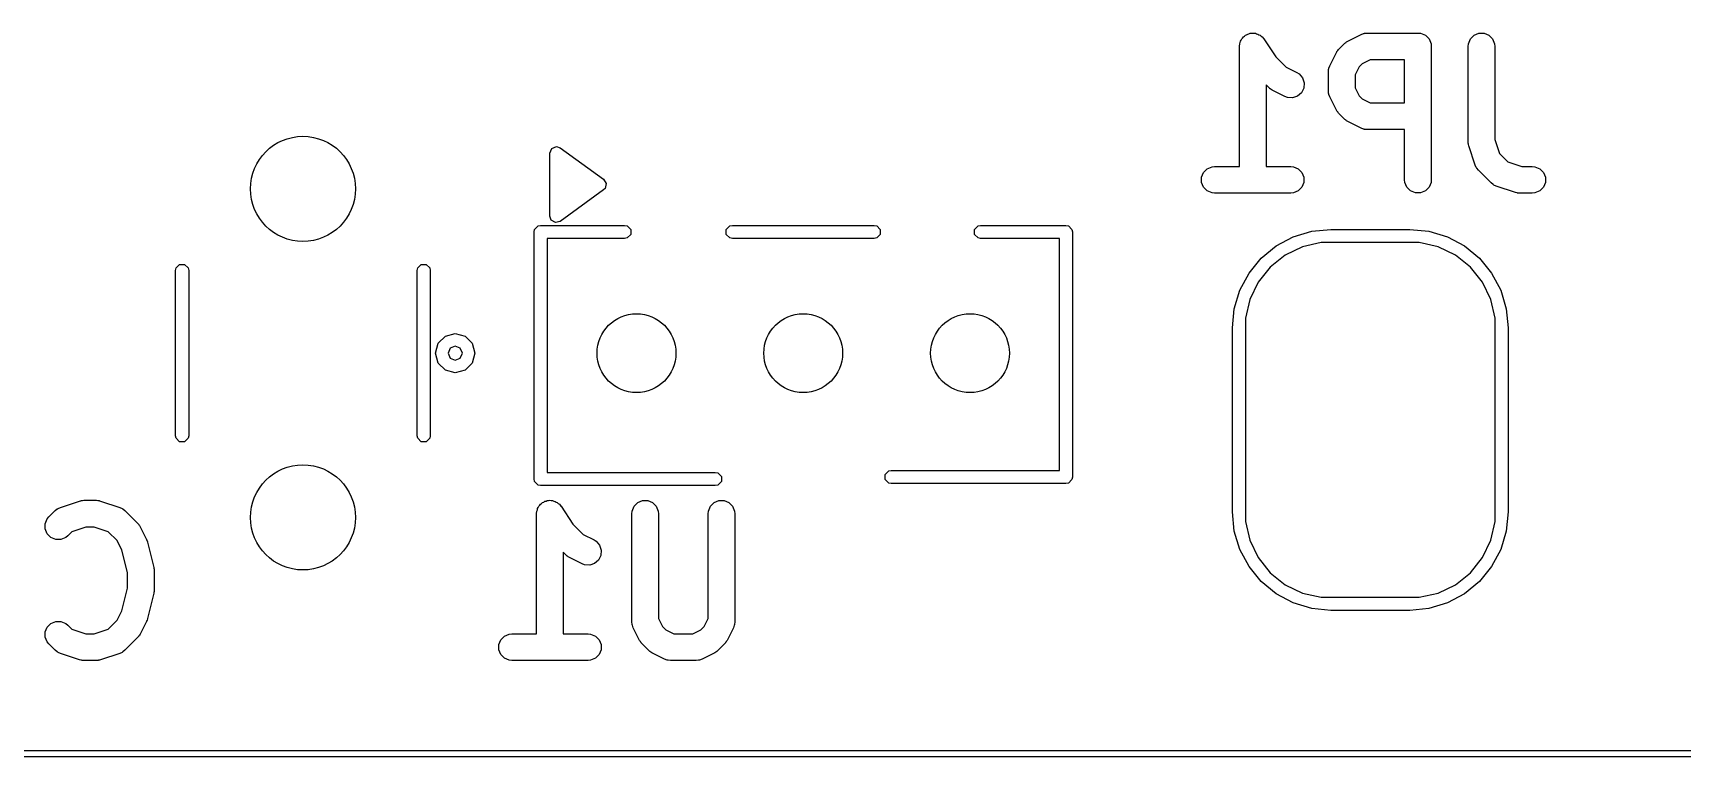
# Model space of a CAD drawing. Extents: x 50.8 to 101.6, y -101.6 to -50.8.
# Drawn here: x 58.14 to 70.7, y -101.62 to -96.12 of the extents above; entities that cross this region are included whole.
import ezdxf

# ---------------------------------------------------------------- set-up
doc = ezdxf.new("R2010")
doc.units = 0
doc.layers.add('BLACK', color=7, linetype='CONTINUOUS')

msp = doc.modelspace()

# ---------------------------------------------------------------- linework, layer by layer
at = {"layer": 'BLACK', "linetype": 'CONTINUOUS'}
for p, q in [((67.331304, -96.197632), (67.335154, -96.188336)), ((67.335154, -96.188336), (67.337127, -96.178474)), ((67.337127, -96.178474), (67.342665, -96.170203)), ((67.342665, -96.170203), (67.346475, -96.161007)), ((67.346475, -96.161007), (67.353587, -96.153894)), ((67.353587, -96.153894), (67.359185, -96.145536)), ((67.359185, -96.145536), (67.367468, -96.140013)), ((67.367468, -96.140013), (67.374506, -96.132976)), ((67.374506, -96.132976), (67.383797, -96.129127)), ((67.383797, -96.129127), (67.392169, -96.123546)), ((67.392169, -96.123546), (67.401935, -96.121614)), ((67.401935, -96.121614), (67.411131, -96.117805)), ((67.411131, -96.117805), (67.421191, -96.117805)), ((67.421191, -96.117805), (67.431059, -96.115853)), ((67.431059, -96.115853), (67.440818, -96.117805)), ((67.440818, -96.117805), (67.450773, -96.117805)), ((67.450773, -96.117805), (67.460068, -96.121655)), ((67.460068, -96.121655), (67.469931, -96.123628)), ((67.469931, -96.123628), (67.478201, -96.129166)), ((67.478201, -96.129166), (67.487398, -96.132976)), ((67.487398, -96.132976), (67.49451, -96.140088)), ((67.49451, -96.140088), (67.502869, -96.145686)), ((67.502869, -96.145686), (67.515356, -96.160934)), ((67.515356, -96.160934), (67.515429, -96.161007)), ((67.515429, -96.161007), (67.515442, -96.161039)), ((67.515442, -96.161039), (67.515488, -96.161095)), ((67.515488, -96.161095), (67.60667, -96.297868)), ((68.133205, -96.193992), (68.140996, -96.187598)), ((68.140996, -96.187598), (68.142755, -96.18557)), ((68.142755, -96.18557), (68.145812, -96.183645)), ((68.145812, -96.183645), (68.148601, -96.181357)), ((68.148601, -96.181357), (68.151077, -96.180331)), ((68.151077, -96.180331), (68.15961, -96.17496)), ((68.15961, -96.17496), (68.256372, -96.126579)), ((68.256372, -96.126579), (68.274973, -96.119461)), ((68.274973, -96.119461), (68.278614, -96.119202)), ((68.278614, -96.119202), (68.281988, -96.117805)), ((68.281988, -96.117805), (68.301809, -96.115853)), ((68.301809, -96.115853), (68.688857, -96.115853)), ((68.688857, -96.115853), (68.708678, -96.117805)), ((68.708678, -96.117805), (68.745303, -96.132976)), ((68.745303, -96.132976), (68.773334, -96.161007)), ((68.773334, -96.161007), (68.788505, -96.197632)), ((69.073018, -96.197632), (69.088189, -96.161007)), ((69.088189, -96.161007), (69.11622, -96.132976)), ((69.11622, -96.132976), (69.152845, -96.117805)), ((69.152845, -96.117805), (69.192487, -96.117805)), ((69.192487, -96.117805), (69.229112, -96.132976)), ((69.229112, -96.132976), (69.257143, -96.161007)), ((69.257143, -96.161007), (69.272314, -96.197632)), ((67.329352, -96.217346), (67.329372, -96.217242)), ((67.329359, -96.217381), (67.329352, -96.217346)), ((67.329352, -96.217453), (67.329359, -96.217381)), ((67.329352, -97.131853), (67.329352, -96.217453)), ((67.329372, -96.217242), (67.331304, -96.197632)), ((67.60667, -96.297868), (67.684659, -96.375857)), ((68.017411, -96.36554), (68.065792, -96.268778)), ((68.065792, -96.268778), (68.071163, -96.260245)), ((68.071163, -96.260245), (68.072189, -96.257769)), ((68.072189, -96.257769), (68.074477, -96.25498)), ((68.074477, -96.25498), (68.076402, -96.251923)), ((68.076402, -96.251923), (68.07843, -96.250164)), ((68.07843, -96.250164), (68.084824, -96.242373)), ((68.084824, -96.242373), (68.133205, -96.193992)), ((68.788505, -96.197632), (68.790457, -96.217453)), ((68.790457, -96.217453), (68.790457, -97.233453)), ((69.071066, -96.217453), (69.073018, -96.197632)), ((69.071066, -96.943168), (69.071066, -96.217453)), ((69.272314, -96.197632), (69.274266, -96.217453)), ((69.274266, -96.217453), (69.274266, -96.926681)), ((67.684659, -96.375857), (67.766675, -96.416865)), ((67.766675, -96.416865), (67.78353, -96.427475)), ((67.78353, -96.427475), (67.809504, -96.457424)), ((68.006685, -96.410977), (68.008637, -96.391156)), ((68.006685, -96.55612), (68.006685, -96.410977)), ((68.008637, -96.391156), (68.010034, -96.387782)), ((68.010034, -96.387782), (68.010293, -96.384142)), ((68.010293, -96.384142), (68.017411, -96.36554)), ((68.240167, -96.374398), (68.209885, -96.434962)), ((68.209885, -96.434962), (68.209885, -96.532135)), ((68.26523, -96.349335), (68.240167, -96.374398)), ((68.325794, -96.319053), (68.26523, -96.349335)), ((68.587257, -96.319053), (68.325794, -96.319053)), ((68.587257, -96.648044), (68.587257, -96.319053)), ((67.552634, -96.5312), (67.532552, -96.511118)), ((67.532552, -96.511118), (67.532552, -97.131853)), ((67.560425, -96.537593), (67.552634, -96.5312)), ((67.562184, -96.539622), (67.560425, -96.537593)), ((67.565241, -96.541546), (67.562184, -96.539622)), ((67.56803, -96.543835), (67.565241, -96.541546)), ((67.570506, -96.54486), (67.56803, -96.543835)), ((67.579039, -96.550232), (67.570506, -96.54486)), ((67.675801, -96.598613), (67.579039, -96.550232)), ((67.81923, -96.534574), (67.801501, -96.570031)), ((67.809504, -96.457424), (67.82204, -96.495031)), ((67.82204, -96.495031), (67.81923, -96.534574)), ((68.008637, -96.575941), (68.006685, -96.55612)), ((68.209885, -96.532135), (68.240167, -96.592699)), ((67.694402, -96.605731), (67.675801, -96.598613)), ((67.733945, -96.608541), (67.694402, -96.605731)), ((67.771553, -96.596005), (67.733945, -96.608541)), ((67.801501, -96.570031), (67.771553, -96.596005)), ((68.010034, -96.579314), (68.008637, -96.575941)), ((68.010293, -96.582955), (68.010034, -96.579314)), ((68.017411, -96.601557), (68.010293, -96.582955)), ((68.065792, -96.698319), (68.017411, -96.601557)), ((68.240167, -96.592699), (68.26523, -96.617762)), ((68.26523, -96.617762), (68.325794, -96.648044)), ((68.325794, -96.648044), (68.587257, -96.648044)), ((68.071163, -96.706851), (68.065792, -96.698319)), ((68.072189, -96.709328), (68.071163, -96.706851)), ((68.074477, -96.712116), (68.072189, -96.709328)), ((68.076402, -96.715174), (68.074477, -96.712116)), ((68.07843, -96.716932), (68.076402, -96.715174)), ((68.084824, -96.724724), (68.07843, -96.716932)), ((68.133205, -96.773105), (68.084824, -96.724724)), ((68.140996, -96.779498), (68.133205, -96.773105)), ((68.142755, -96.781527), (68.140996, -96.779498)), ((68.145812, -96.783451), (68.142755, -96.781527)), ((68.148601, -96.78574), (68.145812, -96.783451)), ((68.151077, -96.786765), (68.148601, -96.78574)), ((68.15961, -96.792137), (68.151077, -96.786765)), ((68.256372, -96.840518), (68.15961, -96.792137)), ((68.274973, -96.847636), (68.256372, -96.840518)), ((68.278614, -96.847894), (68.274973, -96.847636)), ((68.281988, -96.849292), (68.278614, -96.847894)), ((68.301809, -96.851244), (68.281988, -96.849292)), ((68.587257, -96.851244), (68.301809, -96.851244)), ((68.587257, -97.233453), (68.587257, -96.851244)), ((69.274266, -96.926681), (69.309848, -97.033428)), ((62.078, -97.0295), (62.092645, -96.994145)), ((62.078, -97.5095), (62.078, -97.0295)), ((62.092645, -96.994145), (62.128, -96.9795)), ((62.128, -96.9795), (62.157409, -96.989063)), ((62.157409, -96.989063), (62.487409, -97.229063)), ((69.072054, -96.953201), (69.071066, -96.943168)), ((69.071864, -96.955876), (69.072054, -96.953201)), ((69.072663, -96.959394), (69.071864, -96.955876)), ((69.073018, -96.962989), (69.072663, -96.959394)), ((69.074045, -96.965469), (69.073018, -96.962989)), ((69.07628, -96.975297), (69.074045, -96.965469)), ((69.124661, -97.12044), (69.07628, -96.975297)), ((69.309848, -97.033428), (69.372691, -97.096271)), ((67.041018, -97.213632), (67.056189, -97.177007)), ((67.056189, -97.177007), (67.08422, -97.148976)), ((67.08422, -97.148976), (67.120845, -97.133805)), ((67.120845, -97.133805), (67.140666, -97.131853)), ((67.140666, -97.131853), (67.329352, -97.131853)), ((67.532552, -97.131853), (67.721238, -97.131853)), ((67.721238, -97.131853), (67.741059, -97.133805)), ((67.741059, -97.133805), (67.777684, -97.148976)), ((67.777684, -97.148976), (67.805715, -97.177007)), ((67.805715, -97.177007), (67.820886, -97.213632)), ((69.132781, -97.138626), (69.124661, -97.12044)), ((69.135172, -97.141383), (69.132781, -97.138626)), ((69.13657, -97.144757), (69.135172, -97.141383)), ((69.149205, -97.160153), (69.13657, -97.144757)), ((69.245967, -97.256915), (69.149205, -97.160153)), ((69.372691, -97.096271), (69.479438, -97.131853)), ((69.479438, -97.131853), (69.559714, -97.131853)), ((69.559714, -97.131853), (69.579535, -97.133805)), ((69.579535, -97.133805), (69.61616, -97.148976)), ((69.61616, -97.148976), (69.644191, -97.177007)), ((69.644191, -97.177007), (69.659362, -97.213632)), ((62.487409, -97.309937), (62.157409, -97.549937)), ((62.487409, -97.229063), (62.507388, -97.261702)), ((62.498437, -97.298909), (62.487409, -97.309937)), ((62.507388, -97.261702), (62.498437, -97.298909)), ((67.041018, -97.253274), (67.041018, -97.213632)), ((67.056189, -97.289899), (67.041018, -97.253274)), ((67.08422, -97.31793), (67.056189, -97.289899)), ((67.120845, -97.333101), (67.08422, -97.31793)), ((67.777684, -97.31793), (67.741059, -97.333101)), ((67.805715, -97.289899), (67.777684, -97.31793)), ((67.820886, -97.253274), (67.805715, -97.289899)), ((67.820886, -97.213632), (67.820886, -97.253274)), ((68.589209, -97.253274), (68.587257, -97.233453)), ((68.60438, -97.289899), (68.589209, -97.253274)), ((68.632411, -97.31793), (68.60438, -97.289899)), ((68.669036, -97.333101), (68.632411, -97.31793)), ((68.745303, -97.31793), (68.708678, -97.333101)), ((68.773334, -97.289899), (68.745303, -97.31793)), ((68.788505, -97.253274), (68.773334, -97.289899)), ((68.790457, -97.233453), (68.788505, -97.253274)), ((69.261363, -97.26955), (69.245967, -97.256915)), ((69.264734, -97.270946), (69.261363, -97.26955)), ((69.267494, -97.27334), (69.264734, -97.270946)), ((69.285681, -97.281459), (69.267494, -97.27334)), ((69.430824, -97.329839), (69.285681, -97.281459)), ((69.61616, -97.31793), (69.579535, -97.333101)), ((69.644191, -97.289899), (69.61616, -97.31793)), ((69.659362, -97.253274), (69.644191, -97.289899)), ((69.659362, -97.213632), (69.659362, -97.253274)), ((67.140666, -97.335053), (67.120845, -97.333101)), ((67.721238, -97.335053), (67.140666, -97.335053)), ((67.741059, -97.333101), (67.721238, -97.335053)), ((68.708678, -97.333101), (68.669036, -97.333101)), ((69.440649, -97.332073), (69.430824, -97.329839)), ((69.443131, -97.333101), (69.440649, -97.332073)), ((69.446727, -97.333455), (69.443131, -97.333101)), ((69.450245, -97.334255), (69.446727, -97.333455)), ((69.452919, -97.334064), (69.450245, -97.334255)), ((69.462952, -97.335053), (69.452919, -97.334064)), ((69.559714, -97.335053), (69.462952, -97.335053)), ((69.579535, -97.333101), (69.559714, -97.335053)), ((62.087563, -97.538909), (62.078, -97.5095)), ((62.120202, -97.558888), (62.087563, -97.538909)), ((62.157409, -97.549937), (62.120202, -97.558888)), ((61.958, -97.6295), (61.961806, -97.610366)), ((61.958, -99.5095), (61.958, -97.6295)), ((61.961806, -97.610366), (61.988866, -97.583306)), ((61.988866, -97.583306), (62.008, -97.5795)), ((62.008, -97.5795), (62.648, -97.5795)), ((62.648, -97.6795), (62.058, -97.6795)), ((62.058, -97.6795), (62.058, -99.4595)), ((62.648, -97.5795), (62.667134, -97.583306)), ((62.667134, -97.675694), (62.648, -97.6795)), ((62.667134, -97.583306), (62.694194, -97.610366)), ((62.694194, -97.648634), (62.667134, -97.675694)), ((62.694194, -97.610366), (62.694194, -97.648634)), ((63.421806, -97.610366), (63.448866, -97.583306)), ((63.421806, -97.648634), (63.421806, -97.610366)), ((63.448866, -97.675694), (63.421806, -97.648634)), ((63.448866, -97.583306), (63.468, -97.5795)), ((63.468, -97.6795), (63.448866, -97.675694)), ((63.468, -97.5795), (64.548, -97.5795)), ((64.548, -97.6795), (63.468, -97.6795)), ((64.548, -97.5795), (64.567134, -97.583306)), ((64.567134, -97.675694), (64.548, -97.6795)), ((64.567134, -97.583306), (64.594194, -97.610366)), ((64.594194, -97.648634), (64.567134, -97.675694)), ((64.594194, -97.610366), (64.594194, -97.648634)), ((65.311806, -97.610366), (65.338866, -97.583306)), ((65.311806, -97.648634), (65.311806, -97.610366)), ((65.338866, -97.675694), (65.311806, -97.648634)), ((65.338866, -97.583306), (65.358, -97.5795)), ((65.358, -97.6795), (65.338866, -97.675694)), ((65.358, -97.5795), (66.008, -97.5795)), ((65.958, -97.6795), (65.358, -97.6795)), ((65.958, -99.4445), (65.958, -97.6795)), ((66.008, -97.5795), (66.027134, -97.583306)), ((66.027134, -97.583306), (66.054194, -97.610366)), ((66.054194, -97.610366), (66.058, -97.6295)), ((66.058, -97.6295), (66.058, -99.4945)), ((67.609322, -97.736398), (67.738987, -97.66709)), ((67.738987, -97.66709), (67.879682, -97.624411)), ((67.879682, -97.624411), (68.026, -97.61)), ((68.026, -97.61), (68.626, -97.61)), ((68.626, -97.61), (68.772318, -97.624411)), ((68.772318, -97.624411), (68.913013, -97.66709)), ((68.913013, -97.66709), (69.042678, -97.736398)), ((67.49567, -97.82967), (67.609322, -97.736398)), ((67.677991, -97.806147), (67.563472, -97.897472)), ((67.80996, -97.742594), (67.677991, -97.806147)), ((67.952763, -97.71), (67.80996, -97.742594)), ((68.026, -97.71), (67.952763, -97.71)), ((68.626, -97.71), (68.026, -97.71)), ((68.699237, -97.71), (68.626, -97.71)), ((68.84204, -97.742594), (68.699237, -97.71)), ((68.974009, -97.806147), (68.84204, -97.742594)), ((69.088528, -97.897472), (68.974009, -97.806147)), ((69.042678, -97.736398), (69.15633, -97.82967)), ((59.228, -97.923), (59.231806, -97.903866)), ((59.228, -99.181), (59.228, -97.923)), ((59.231806, -97.903866), (59.258866, -97.876806)), ((59.258866, -97.876806), (59.297134, -97.876806)), ((59.297134, -97.876806), (59.324194, -97.903866)), ((59.324194, -97.903866), (59.328, -97.923)), ((59.328, -97.923), (59.328, -99.181)), ((61.068, -97.923), (61.071806, -97.903866)), ((61.068, -99.181), (61.068, -97.923)), ((61.071806, -97.903866), (61.098866, -97.876806)), ((61.098866, -97.876806), (61.137134, -97.876806)), ((61.137134, -97.876806), (61.164194, -97.903866)), ((61.164194, -97.903866), (61.168, -97.923)), ((61.168, -97.923), (61.168, -99.181)), ((67.33309, -98.072987), (67.402398, -97.943322)), ((67.402398, -97.943322), (67.49567, -97.82967)), ((67.563472, -97.897472), (67.472147, -98.011991)), ((69.179853, -98.011991), (69.088528, -97.897472)), ((69.15633, -97.82967), (69.249602, -97.943322)), ((69.249602, -97.943322), (69.31891, -98.072987)), ((67.472147, -98.011991), (67.408594, -98.14396)), ((69.243406, -98.14396), (69.179853, -98.011991)), ((67.290411, -98.213682), (67.33309, -98.072987)), ((67.408594, -98.14396), (67.376, -98.286763)), ((69.276, -98.286763), (69.243406, -98.14396)), ((69.31891, -98.072987), (69.361589, -98.213682)), ((67.276, -98.36), (67.290411, -98.213682)), ((67.376, -98.286763), (67.376, -98.36)), ((69.276, -98.36), (69.276, -98.286763)), ((69.361589, -98.213682), (69.376, -98.36)), ((61.228096, -98.477), (61.283, -98.422096)), ((61.283, -98.422096), (61.358, -98.402)), ((61.358, -98.402), (61.433, -98.422096)), ((61.433, -98.422096), (61.487904, -98.477)), ((67.276, -99.76), (67.276, -98.36)), ((67.376, -98.36), (67.376, -99.76)), ((69.276, -99.76), (69.276, -98.36)), ((69.376, -98.36), (69.376, -99.76)), ((61.208, -98.552), (61.228096, -98.477)), ((61.228096, -98.627), (61.208, -98.552)), ((61.319731, -98.513731), (61.30388, -98.552)), ((61.30388, -98.552), (61.319731, -98.590269)), ((61.358, -98.49788), (61.319731, -98.513731)), ((61.396269, -98.513731), (61.358, -98.49788)), ((61.41212, -98.552), (61.396269, -98.513731)), ((61.396269, -98.590269), (61.41212, -98.552)), ((61.487904, -98.477), (61.508, -98.552)), ((61.508, -98.552), (61.487904, -98.627)), ((61.283, -98.681904), (61.228096, -98.627)), ((61.358, -98.702), (61.283, -98.681904)), ((61.319731, -98.590269), (61.358, -98.60612)), ((61.358, -98.60612), (61.396269, -98.590269)), ((61.433, -98.681904), (61.358, -98.702)), ((61.487904, -98.627), (61.433, -98.681904)), ((59.231806, -99.200134), (59.228, -99.181)), ((59.258866, -99.227194), (59.231806, -99.200134)), ((59.324194, -99.200134), (59.297134, -99.227194)), ((59.328, -99.181), (59.324194, -99.200134)), ((61.071806, -99.200134), (61.068, -99.181)), ((61.098866, -99.227194), (61.071806, -99.200134)), ((61.164194, -99.200134), (61.137134, -99.227194)), ((61.168, -99.181), (61.164194, -99.200134)), ((59.297134, -99.227194), (59.258866, -99.227194)), ((61.137134, -99.227194), (61.098866, -99.227194)), ((64.631806, -99.475366), (64.658866, -99.448306)), ((64.658866, -99.448306), (64.678, -99.4445)), ((64.678, -99.4445), (65.958, -99.4445)), ((61.961806, -99.528634), (61.958, -99.5095)), ((61.988866, -99.555694), (61.961806, -99.528634)), ((62.008, -99.5595), (61.988866, -99.555694)), ((63.338, -99.5595), (62.008, -99.5595)), ((62.058, -99.4595), (63.338, -99.4595)), ((63.338, -99.4595), (63.357134, -99.463306)), ((63.357134, -99.555694), (63.338, -99.5595)), ((63.357134, -99.463306), (63.384194, -99.490366)), ((63.384194, -99.528634), (63.357134, -99.555694)), ((63.384194, -99.490366), (63.384194, -99.528634)), ((64.631806, -99.513634), (64.631806, -99.475366)), ((64.658866, -99.540694), (64.631806, -99.513634)), ((64.678, -99.5445), (64.658866, -99.540694)), ((66.008, -99.5445), (64.678, -99.5445)), ((66.027134, -99.540694), (66.008, -99.5445)), ((66.054194, -99.513634), (66.027134, -99.540694)), ((66.058, -99.4945), (66.054194, -99.513634)), ((58.351584, -99.725448), (58.496727, -99.677067)), ((58.496727, -99.677067), (58.506554, -99.674832)), ((58.506554, -99.674832), (58.509035, -99.673805)), ((58.509035, -99.673805), (58.512629, -99.67345)), ((58.512629, -99.67345), (58.516148, -99.672651)), ((58.516148, -99.672651), (58.518822, -99.672841)), ((58.518822, -99.672841), (58.528856, -99.671853)), ((58.528856, -99.671853), (58.625618, -99.671853)), ((58.625618, -99.671853), (58.635651, -99.672841)), ((58.635651, -99.672841), (58.638326, -99.672651)), ((58.638326, -99.672651), (58.641844, -99.67345)), ((58.641844, -99.67345), (58.645439, -99.673805)), ((58.645439, -99.673805), (58.647919, -99.674832)), ((58.647919, -99.674832), (58.657747, -99.677067)), ((58.657747, -99.677067), (58.80289, -99.725448)), ((62.001444, -99.709894), (62.007042, -99.701536)), ((62.007042, -99.701536), (62.015325, -99.696013)), ((62.015325, -99.696013), (62.022363, -99.688976)), ((62.022363, -99.688976), (62.031654, -99.685127)), ((62.031654, -99.685127), (62.040026, -99.679546)), ((62.040026, -99.679546), (62.049792, -99.677614)), ((62.049792, -99.677614), (62.058988, -99.673805)), ((62.058988, -99.673805), (62.069048, -99.673805)), ((62.069048, -99.673805), (62.078916, -99.671853)), ((62.078916, -99.671853), (62.088675, -99.673805)), ((62.088675, -99.673805), (62.09863, -99.673805)), ((62.09863, -99.673805), (62.107925, -99.677655)), ((62.107925, -99.677655), (62.117788, -99.679628)), ((62.117788, -99.679628), (62.126058, -99.685166)), ((62.126058, -99.685166), (62.135255, -99.688976)), ((62.135255, -99.688976), (62.142367, -99.696088)), ((62.142367, -99.696088), (62.150726, -99.701686)), ((62.150726, -99.701686), (62.163213, -99.716934)), ((62.720046, -99.717007), (62.748077, -99.688976)), ((62.748077, -99.688976), (62.784702, -99.673805)), ((62.784702, -99.673805), (62.824344, -99.673805)), ((62.824344, -99.673805), (62.860969, -99.688976)), ((62.860969, -99.688976), (62.889, -99.717007)), ((63.300618, -99.717007), (63.328649, -99.688976)), ((63.328649, -99.688976), (63.365274, -99.673805)), ((63.365274, -99.673805), (63.404916, -99.673805)), ((63.404916, -99.673805), (63.441541, -99.688976)), ((63.441541, -99.688976), (63.469572, -99.717007)), ((58.235684, -99.850394), (58.250855, -99.813769)), ((58.250855, -99.813769), (58.26349, -99.798373)), ((58.26349, -99.798373), (58.311871, -99.749992)), ((58.311871, -99.749992), (58.327267, -99.737357)), ((58.327267, -99.737357), (58.33064, -99.735959)), ((58.33064, -99.735959), (58.333398, -99.733568)), ((58.333398, -99.733568), (58.351584, -99.725448)), ((58.80289, -99.725448), (58.821076, -99.733568)), ((58.821076, -99.733568), (58.823833, -99.735959)), ((58.823833, -99.735959), (58.827207, -99.737357)), ((58.827207, -99.737357), (58.842603, -99.749992)), ((58.842603, -99.749992), (58.939365, -99.846754)), ((61.977209, -99.773346), (61.977229, -99.773242)), ((61.977216, -99.773381), (61.977209, -99.773346)), ((61.977209, -99.773453), (61.977216, -99.773381)), ((61.977209, -100.687853), (61.977209, -99.773453)), ((61.977229, -99.773242), (61.979161, -99.753632)), ((61.979161, -99.753632), (61.983011, -99.744336)), ((61.983011, -99.744336), (61.984984, -99.734474)), ((61.984984, -99.734474), (61.990522, -99.726203)), ((61.990522, -99.726203), (61.994332, -99.717007)), ((61.994332, -99.717007), (62.001444, -99.709894)), ((62.163213, -99.716934), (62.163286, -99.717007)), ((62.163286, -99.717007), (62.163299, -99.717039)), ((62.163299, -99.717039), (62.163345, -99.717095)), ((62.163345, -99.717095), (62.254527, -99.853868)), ((62.702923, -99.773453), (62.704875, -99.753632)), ((62.702923, -100.59593), (62.702923, -99.773453)), ((62.704875, -99.753632), (62.720046, -99.717007)), ((62.889, -99.717007), (62.904171, -99.753632)), ((62.904171, -99.753632), (62.906123, -99.773453)), ((62.906123, -99.773453), (62.906123, -100.571945)), ((63.283495, -99.773453), (63.285447, -99.753632)), ((63.283495, -100.571945), (63.283495, -99.773453)), ((63.285447, -99.753632), (63.300618, -99.717007)), ((63.469572, -99.717007), (63.484743, -99.753632)), ((63.484743, -99.753632), (63.486695, -99.773453)), ((63.486695, -99.773453), (63.486695, -100.59593)), ((67.290411, -99.906318), (67.276, -99.76)), ((67.376, -99.76), (67.376, -99.833237)), ((69.276, -99.833237), (69.276, -99.76)), ((69.376, -99.76), (69.361589, -99.906318)), ((58.235684, -99.890036), (58.235684, -99.850394)), ((58.250855, -99.926661), (58.235684, -99.890036)), ((58.278886, -99.954692), (58.250855, -99.926661)), ((58.315511, -99.969863), (58.278886, -99.954692)), ((58.391778, -99.954692), (58.355153, -99.969863)), ((58.407174, -99.942057), (58.391778, -99.954692)), ((58.438595, -99.910635), (58.407174, -99.942057)), ((58.545343, -99.875053), (58.438595, -99.910635)), ((58.609131, -99.875053), (58.545343, -99.875053)), ((58.715878, -99.910635), (58.609131, -99.875053)), ((58.784022, -99.978779), (58.715878, -99.910635)), ((58.939365, -99.846754), (58.945758, -99.854545)), ((58.945758, -99.854545), (58.947787, -99.856304)), ((58.947787, -99.856304), (58.949711, -99.859361)), ((58.949711, -99.859361), (58.952, -99.86215)), ((58.952, -99.86215), (58.953025, -99.864626)), ((58.953025, -99.864626), (58.958397, -99.873159)), ((58.958397, -99.873159), (59.006778, -99.969921)), ((62.254527, -99.853868), (62.332516, -99.931857)), ((62.332516, -99.931857), (62.414532, -99.972865)), ((67.33309, -100.047013), (67.290411, -99.906318)), ((67.376, -99.833237), (67.408594, -99.97604)), ((69.243406, -99.97604), (69.276, -99.833237)), ((69.361589, -99.906318), (69.31891, -100.047013)), ((58.355153, -99.969863), (58.315511, -99.969863)), ((58.820043, -100.050822), (58.784022, -99.978779)), ((58.862685, -100.221388), (58.820043, -100.050822)), ((59.006778, -99.969921), (59.007333, -99.971373)), ((59.007333, -99.971373), (59.007769, -99.971961)), ((59.007769, -99.971961), (59.01073, -99.98025)), ((59.01073, -99.98025), (59.013896, -99.988522)), ((59.013896, -99.988522), (59.013948, -99.989255)), ((59.013948, -99.989255), (59.01447, -99.990716)), ((59.01447, -99.990716), (59.062851, -100.18424)), ((62.200491, -100.0872), (62.180409, -100.067118)), ((62.180409, -100.067118), (62.180409, -100.687853)), ((62.414532, -99.972865), (62.431387, -99.983475)), ((62.431387, -99.983475), (62.457361, -100.013424)), ((62.457361, -100.013424), (62.469897, -100.051031)), ((62.469897, -100.051031), (62.467087, -100.090574)), ((67.402398, -100.176678), (67.33309, -100.047013)), ((67.408594, -99.97604), (67.472147, -100.108009)), ((69.179853, -100.108009), (69.243406, -99.97604)), ((69.31891, -100.047013), (69.249602, -100.176678)), ((59.062851, -100.18424), (59.063359, -100.187675)), ((59.063359, -100.187675), (59.063933, -100.189061)), ((59.063933, -100.189061), (59.064668, -100.196528)), ((59.064668, -100.196528), (59.065765, -100.203943)), ((59.065765, -100.203943), (59.065544, -100.205424)), ((59.065544, -100.205424), (59.065885, -100.208882)), ((62.208282, -100.093593), (62.200491, -100.0872)), ((62.210041, -100.095622), (62.208282, -100.093593)), ((62.213098, -100.097546), (62.210041, -100.095622)), ((62.215887, -100.099835), (62.213098, -100.097546)), ((62.218363, -100.10086), (62.215887, -100.099835)), ((62.226896, -100.106232), (62.218363, -100.10086)), ((62.323658, -100.154613), (62.226896, -100.106232)), ((62.342259, -100.161731), (62.323658, -100.154613)), ((62.381802, -100.164541), (62.342259, -100.161731)), ((62.41941, -100.152005), (62.381802, -100.164541)), ((62.449358, -100.126031), (62.41941, -100.152005)), ((62.467087, -100.090574), (62.449358, -100.126031)), ((67.49567, -100.29033), (67.402398, -100.176678)), ((67.472147, -100.108009), (67.563472, -100.222528)), ((69.088528, -100.222528), (69.179853, -100.108009)), ((69.249602, -100.176678), (69.15633, -100.29033)), ((58.862685, -100.341519), (58.862685, -100.221388)), ((59.065885, -100.208882), (59.065885, -100.354025)), ((67.609322, -100.383602), (67.49567, -100.29033)), ((67.563472, -100.222528), (67.677991, -100.313853)), ((67.677991, -100.313853), (67.80996, -100.377406)), ((68.84204, -100.377406), (68.974009, -100.313853)), ((68.974009, -100.313853), (69.088528, -100.222528)), ((69.15633, -100.29033), (69.042678, -100.383602)), ((58.820043, -100.512085), (58.862685, -100.341519)), ((59.062851, -100.378667), (59.01447, -100.572191)), ((59.063359, -100.375231), (59.062851, -100.378667)), ((59.063933, -100.373846), (59.063359, -100.375231)), ((59.064668, -100.366378), (59.063933, -100.373846)), ((59.065765, -100.358964), (59.064668, -100.366378)), ((59.065885, -100.354025), (59.065544, -100.357482)), ((59.065544, -100.357482), (59.065765, -100.358964)), ((67.738987, -100.45291), (67.609322, -100.383602)), ((67.879682, -100.495589), (67.738987, -100.45291)), ((67.80996, -100.377406), (67.952763, -100.41)), ((67.952763, -100.41), (68.026, -100.41)), ((68.026, -100.41), (68.626, -100.41)), ((68.626, -100.41), (68.699237, -100.41)), ((68.699237, -100.41), (68.84204, -100.377406)), ((68.913013, -100.45291), (68.772318, -100.495589)), ((69.042678, -100.383602), (68.913013, -100.45291)), ((58.715878, -100.652271), (58.784022, -100.584128)), ((58.784022, -100.584128), (58.820043, -100.512085)), ((59.01073, -100.582656), (59.007769, -100.590946)), ((59.013896, -100.574385), (59.01073, -100.582656)), ((59.013948, -100.573651), (59.013896, -100.574385)), ((59.01447, -100.572191), (59.013948, -100.573651)), ((62.906123, -100.571945), (62.936405, -100.632509)), ((63.253213, -100.632509), (63.283495, -100.571945)), ((68.026, -100.51), (67.879682, -100.495589)), ((68.626, -100.51), (68.026, -100.51)), ((68.772318, -100.495589), (68.626, -100.51)), ((58.235684, -100.672871), (58.250855, -100.636246)), ((58.235684, -100.712513), (58.235684, -100.672871)), ((58.250855, -100.636246), (58.278886, -100.608215)), ((58.278886, -100.608215), (58.315511, -100.593044)), ((58.315511, -100.593044), (58.355153, -100.593044)), ((58.355153, -100.593044), (58.391778, -100.608215)), ((58.391778, -100.608215), (58.407174, -100.62085)), ((58.407174, -100.62085), (58.438595, -100.652271)), ((58.438595, -100.652271), (58.545342, -100.687853)), ((58.545342, -100.687853), (58.609132, -100.687853)), ((58.609132, -100.687853), (58.715878, -100.652271)), ((58.945758, -100.708361), (58.939365, -100.716153)), ((58.947787, -100.706603), (58.945758, -100.708361)), ((58.949711, -100.703545), (58.947787, -100.706603)), ((58.952, -100.700757), (58.949711, -100.703545)), ((58.953025, -100.69828), (58.952, -100.700757)), ((58.958397, -100.689748), (58.953025, -100.69828)), ((59.006778, -100.592986), (58.958397, -100.689748)), ((59.007333, -100.591533), (59.006778, -100.592986)), ((59.007769, -100.590946), (59.007333, -100.591533)), ((61.704046, -100.733007), (61.732077, -100.704976)), ((61.732077, -100.704976), (61.768702, -100.689805)), ((61.768702, -100.689805), (61.788523, -100.687853)), ((61.788523, -100.687853), (61.977209, -100.687853)), ((62.180409, -100.687853), (62.369095, -100.687853)), ((62.369095, -100.687853), (62.388916, -100.689805)), ((62.388916, -100.689805), (62.425541, -100.704976)), ((62.425541, -100.704976), (62.453572, -100.733007)), ((62.704875, -100.615751), (62.702923, -100.59593)), ((62.706272, -100.619124), (62.704875, -100.615751)), ((62.706531, -100.622765), (62.706272, -100.619124)), ((62.713649, -100.641367), (62.706531, -100.622765)), ((62.76203, -100.738129), (62.713649, -100.641367)), ((62.936405, -100.632509), (62.961468, -100.657572)), ((62.961468, -100.657572), (63.022031, -100.687853)), ((63.022031, -100.687853), (63.167587, -100.687853)), ((63.167587, -100.687853), (63.228149, -100.657572)), ((63.228149, -100.657572), (63.253213, -100.632509)), ((63.475969, -100.641367), (63.427588, -100.738129)), ((63.483087, -100.622766), (63.475969, -100.641367)), ((63.483345, -100.619124), (63.483087, -100.622766)), ((63.484743, -100.615751), (63.483345, -100.619124)), ((63.486695, -100.59593), (63.484743, -100.615751)), ((58.250855, -100.749138), (58.235684, -100.712513)), ((58.26349, -100.764534), (58.250855, -100.749138)), ((58.311871, -100.812915), (58.26349, -100.764534)), ((58.327267, -100.82555), (58.311871, -100.812915)), ((58.330638, -100.826946), (58.327267, -100.82555)), ((58.333398, -100.82934), (58.330638, -100.826946)), ((58.351585, -100.837459), (58.333398, -100.82934)), ((58.821076, -100.82934), (58.802889, -100.837459)), ((58.823835, -100.826946), (58.821076, -100.82934)), ((58.827207, -100.82555), (58.823835, -100.826946)), ((58.842603, -100.812915), (58.827207, -100.82555)), ((58.939365, -100.716153), (58.842603, -100.812915)), ((61.688875, -100.769632), (61.704046, -100.733007)), ((61.688875, -100.809274), (61.688875, -100.769632)), ((61.704046, -100.845899), (61.688875, -100.809274)), ((62.453572, -100.733007), (62.468743, -100.769632)), ((62.468743, -100.809274), (62.453572, -100.845899)), ((62.468743, -100.769632), (62.468743, -100.809274)), ((62.767401, -100.746661), (62.76203, -100.738129)), ((62.768427, -100.749138), (62.767401, -100.746661)), ((62.770715, -100.751926), (62.768427, -100.749138)), ((62.77264, -100.754984), (62.770715, -100.751926)), ((62.774668, -100.756742), (62.77264, -100.754984)), ((62.781062, -100.764534), (62.774668, -100.756742)), ((62.829443, -100.812915), (62.781062, -100.764534)), ((62.837233, -100.819308), (62.829443, -100.812915)), ((62.838993, -100.821337), (62.837233, -100.819308)), ((62.84205, -100.823261), (62.838993, -100.821337)), ((62.844839, -100.82555), (62.84205, -100.823261)), ((62.847316, -100.826576), (62.844839, -100.82555)), ((62.855849, -100.831947), (62.847316, -100.826576)), ((62.952611, -100.880327), (62.855849, -100.831947)), ((63.333769, -100.831947), (63.237007, -100.880327)), ((63.342301, -100.826576), (63.333769, -100.831947)), ((63.344779, -100.82555), (63.342301, -100.826576)), ((63.347567, -100.823261), (63.344779, -100.82555)), ((63.350625, -100.821337), (63.347567, -100.823261)), ((63.352384, -100.819308), (63.350625, -100.821337)), ((63.360175, -100.812915), (63.352384, -100.819308)), ((63.408556, -100.764534), (63.360175, -100.812915)), ((63.414949, -100.756742), (63.408556, -100.764534)), ((63.416978, -100.754984), (63.414949, -100.756742)), ((63.418902, -100.751926), (63.416978, -100.754984)), ((63.421191, -100.749138), (63.418902, -100.751926)), ((63.422216, -100.746661), (63.421191, -100.749138)), ((63.427588, -100.738129), (63.422216, -100.746661)), ((58.496728, -100.885839), (58.351585, -100.837459)), ((58.506553, -100.888073), (58.496728, -100.885839)), ((58.509035, -100.889101), (58.506553, -100.888073)), ((58.512631, -100.889455), (58.509035, -100.889101)), ((58.516149, -100.890255), (58.512631, -100.889455)), ((58.518823, -100.890064), (58.516149, -100.890255)), ((58.528856, -100.891053), (58.518823, -100.890064)), ((58.625618, -100.891053), (58.528856, -100.891053)), ((58.63565, -100.890064), (58.625618, -100.891053)), ((58.638325, -100.890255), (58.63565, -100.890064)), ((58.641842, -100.889455), (58.638325, -100.890255)), ((58.645439, -100.889101), (58.641842, -100.889455)), ((58.64792, -100.888073), (58.645439, -100.889101)), ((58.657746, -100.885839), (58.64792, -100.888073)), ((58.802889, -100.837459), (58.657746, -100.885839)), ((61.732077, -100.87393), (61.704046, -100.845899)), ((61.768702, -100.889101), (61.732077, -100.87393)), ((61.788523, -100.891053), (61.768702, -100.889101)), ((62.369095, -100.891053), (61.788523, -100.891053)), ((62.388916, -100.889101), (62.369095, -100.891053)), ((62.425541, -100.87393), (62.388916, -100.889101)), ((62.453572, -100.845899), (62.425541, -100.87393)), ((62.971213, -100.887445), (62.952611, -100.880327)), ((62.974852, -100.887703), (62.971213, -100.887445)), ((62.978226, -100.889101), (62.974852, -100.887703)), ((62.998047, -100.891053), (62.978226, -100.889101)), ((63.191571, -100.891053), (62.998047, -100.891053)), ((63.211392, -100.889101), (63.191571, -100.891053)), ((63.214765, -100.887703), (63.211392, -100.889101)), ((63.218406, -100.887445), (63.214765, -100.887703)), ((63.237007, -100.880327), (63.218406, -100.887445)), ((54.61, -101.575), (97.79, -101.575)), ((97.79, -101.625), (54.61, -101.625))]:
    msp.add_line(p, q, dxfattribs=at)
at = {"layer": 'BLACK'}
for centre, radius in [((60.198, -97.302), 0.4), ((60.198, -97.302), 0.4), ((62.738, -98.552), 0.3), ((62.738, -98.552), 0.3), ((64.008, -98.552), 0.3), ((64.008, -98.552), 0.3), ((65.278, -98.552), 0.3), ((65.278, -98.552), 0.3), ((60.198, -99.802), 0.4), ((60.198, -99.802), 0.4)]:
    msp.add_circle(centre, radius, dxfattribs=at)

doc.saveas('drawing.dxf')
